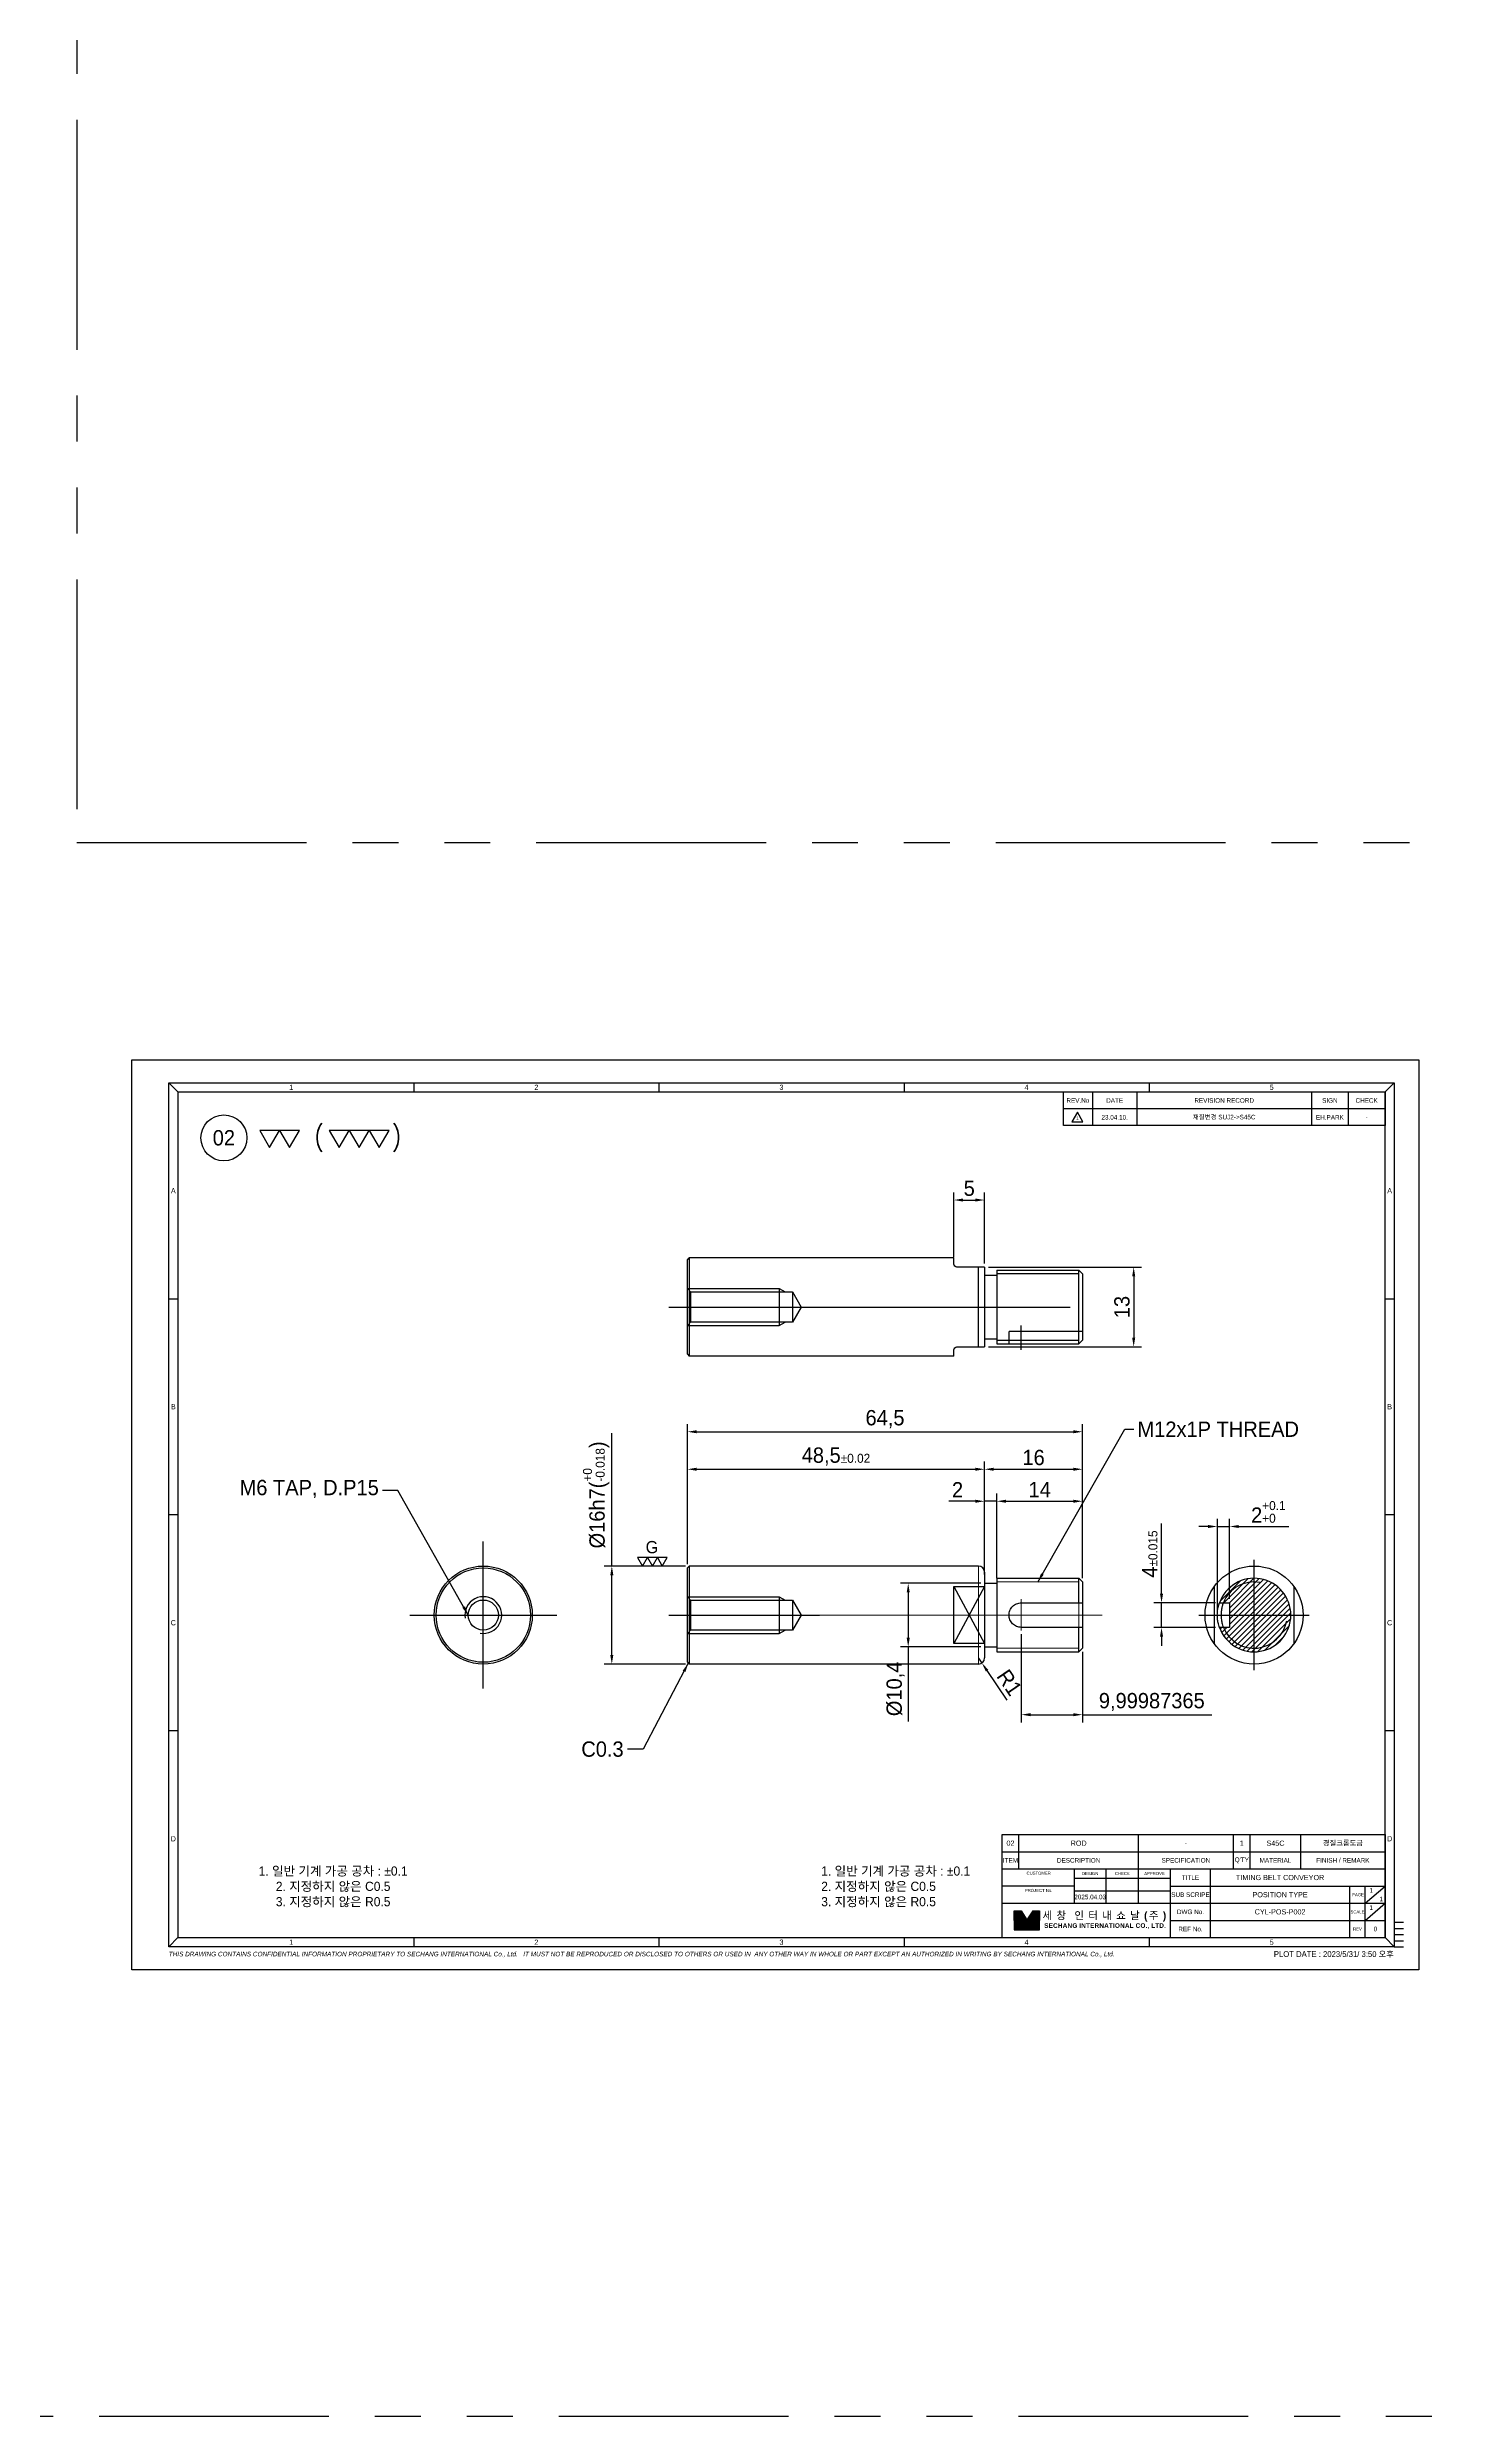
# Model space of a CAD drawing. Header units: inches. Extents: x 0 to 23821, y 0 to 11279.
# Drawn here: x 17613.2 to 17841.1, y 8557.2 to 8943.8 of the extents above; entities that cross this region are included whole.
import ezdxf
from ezdxf.enums import TextEntityAlignment as Align

# ---------------------------------------------------------------- set-up
doc = ezdxf.new("R2010")
doc.units = ezdxf.units.IN
doc.header["$LTSCALE"] = 10
doc.header["$MEASUREMENT"] = 0
for name, pattern in [('CENTER', [2, 1.25, -0.25, 0.25, -0.25]), ('HIDDEN', [0.375, 0.25, -0.125]), ('PHANTOM', [2.5, 1.25, -0.25, 0.25, -0.25, 0.25, -0.25])]:
    doc.linetypes.add(name, pattern=pattern)
doc.layers.get('Defpoints').update_dxf_attribs({"color": 8})
for name, color, linetype in [('11', 1, 'CENTER'), ('22', 2, 'HIDDEN'), ('66', 6, 'PHANTOM'), ('CENTER LINE', 1, 'CENTER'), ('HIDDEN LINE', 4, 'HIDDEN'), ('PHANTOM LINE', 6, 'PHANTOM'), ('T', 3, 'Continuous'), ('THIN LINE', 3, 'Continuous')]:
    doc.layers.add(name, color=color, linetype=linetype)
for name, color, linetype, lineweight, true_color in [('은선 (ISO)', 5, 'Continuous', 15, 0x0000ff), ('좁은 외형선(ISO)', 1, 'Continuous', 15, 0xff0000), ('중심 표식(ISO)', 1, 'Continuous', 9, 0xff0000), ('중심선(ISO)', 1, 'Continuous', 9, 0xff0000)]:
    doc.layers.add(name, color=color, linetype=linetype, lineweight=lineweight, true_color=true_color)
doc.styles.add('ROMANS', font='romans.shx', dxfattribs={"width": 0.9, "bigfont": 'whgtxt.shx'})
doc.styles.add('SCI', font='')
doc.styles.get('SCI').set_extended_font_data('Gulim')
doc.dimstyles.new('SCH', dxfattribs={"dimtxt": 2.5, "dimasz": 2, "dimexe": 1.25, "dimexo": 0.625, "dimtad": 1, "dimdec": 8, "dimtxsty": 'SCI', "dimcen": 2.5, "dimclrd": 4, "dimclre": 4, "dimclrt": 7, "dimadec": 8, "dimazin": 2, "dimtfac": 1, "dimtdec": 8, "dimtmove": 0, "dimatfit": 3, "dimfxl": 1, "dimarcsym": 0})

# ---------------------------------------------------------------- blocks, each defined once
blk = doc.blocks.new('A$C5b8731fd')
for p, q in [((0, 0), (-2.25, -3.9)), ((2.25, -3.9), (0, 0)), ((-2.25, -3.9), (2.25, -3.9))]:
    blk.add_line(p, q)
blk = doc.blocks.new('*U638')
at = {"color": 2}
for points in [[(0, 0), (1.5, 2.6), (-1.5, 2.6)], [(3, 0), (4.5, 2.6), (1.5, 2.6)], [(10.49, 0), (11.99, 2.6), (8.99, 2.6)], [(13.49, 0), (14.99, 2.6), (11.99, 2.6)], [(16.49, 0), (17.99, 2.6), (14.99, 2.6)]]:
    blk.add_lwpolyline(points, close=True, dxfattribs=at)
at = {"color": 2, "style": 'ROMANS', "width": 0.8}
for s, p in [('(', (7.45, 1.73)), (')', (19.11, 1.73))]:
    blk.add_text(s, height=2.84, dxfattribs=at).set_placement(p, align=Align.MIDDLE_CENTER)
blk = doc.blocks.new('SECHANG TITLE')
h = blk.add_hatch(color=162)
h.dxf.hatch_style = 1
h.paths.add_polyline_path([(6.08, -25.11), (4.21, -25.11), (4.21, -27.9), (7.94, -27.9)])
h.paths.add_polyline_path([(12.06, -25.11), (10.19, -25.11), (8.33, -27.9), (12.06, -27.9)])
h.paths.add_polyline_path([(12.06, -28.1), (4.21, -28.1), (4.21, -30.89), (12.06, -30.89)])
at = {"color": 3}
for p, q in [((125, 0), (125, -33.6)), ((0, -5.6), (125, -5.6)), ((0, -33.6), (0, -5.6)), ((5.5, -11.2), (5.5, -5.6)), ((44.5, -22.4), (44.5, -5.6)), ((75.5, -11.2), (75.5, -5.6)), ((81, -11.2), (81, -5.6)), ((97.5, -11.2), (97.5, -5.6)), ((0, -11.2), (125, -11.2)), ((23.5, -11.2), (23.5, -22.4)), ((23.5, -14.2), (55, -14.2)), ((34, -22.4), (34, -11.2)), ((55, -33.6), (55, -11.2)), ((68, -33.6), (68, -11.2)), ((23.5, -16.8), (0, -16.8)), ((0, -22.4), (125, -22.4)), ((23.5, -18.3), (55, -18.3)), ((55, -16.8), (125, -16.8)), ((113.5, -33.6), (113.5, -16.8)), ((118.5, -22.4), (125, -16.8)), ((118.5, -33.6), (118.5, -16.8)), ((118.5, -28), (125, -22.4)), ((55, -28), (125, -28)), ((0, -33.6), (125, -33.6))]:
    blk.add_line(p, q, dxfattribs=at)
for p, q in [((4, -28), (4, -24.9)), ((4, -24.9), (6.19, -24.9)), ((4, -28), (4, -31.1)), ((4.21, -27.9), (4.21, -25.11)), ((4.21, -25.11), (6.08, -25.11)), ((7.94, -27.9), (4.21, -27.9)), ((12.06, -28.1), (4.21, -28.1)), ((4.21, -28.1), (4.21, -30.89)), ((4.21, -30.89), (12.06, -30.89)), ((6.08, -25.11), (7.94, -27.9)), ((6.19, -24.9), (8.13, -27.81)), ((10.08, -24.9), (8.13, -27.81)), ((10.19, -25.11), (8.33, -27.9)), ((12.06, -27.9), (8.33, -27.9)), ((10.08, -24.9), (12.27, -24.9)), ((10.19, -25.11), (12.06, -25.11)), ((12.06, -25.11), (12.06, -27.9)), ((12.06, -30.89), (12.06, -28.1)), ((12.27, -24.9), (12.27, -28)), ((12.27, -31.1), (12.27, -28)), ((4, -31.1), (12.27, -31.1))]:
    blk.add_line(p, q)
at = {"attachment_point": 5, "style": 'SCI'}
for s, insert, char_height, width in [('ITEM', (2.75, -8.4), 1.5, 5.5), ('DESCRIPTION', (25, -8.4), 1.5, 39), ('SPECIFICATION', (60, -8.4), 1.5, 31), ("Q'TY", (78.25, -8.4), 1.5, 5.5), ('MATERIAL', (89.25, -8.4), 1.5, 16.5), ('FINISH / REMARK', (111.25, -8.4), 1.5, 27.5), (' CUSTOMER', (11.75, -12.6), 1, 23.5), ('DESIGN', (28.75, -12.7), 1, 10.5), ('CHECK', (39.25, -12.7), 1, 10.5), ('APPROVE', (49.75, -12.7), 1, 10.5), ('TITLE', (61.5, -14), 1.5, 13), (' PROJECT No.', (11.75, -18.2), 1, 23.5), ('SUB SCRIPE', (61.5, -19.6), 1.5, 13), (' PAGE', (116, -19.6), 1, 5), ('{\\fGulim|b1|i0|c129|p50;\\T1.45;세창 인터내쇼날(주)}', (33.63, -26.75), 2.5, 38.7333), ('{\\fGulim|b1|i0|c129|p50;\\T1.05;SECHANG INTERNATIONAL CO., LTD.}', (33.63, -29.85), 1.5, 38.7333), ('DWG No.', (61.5, -25.2), 1.5, 13), ('REF No.', (61.5, -30.8), 1.5, 13), ('SCALE', (116, -25.2), 1, 5), ('REV', (116, -30.8), 1, 5)]:
    blk.add_mtext(s, dxfattribs=dict(at, insert=insert, char_height=char_height, width=width))
blk = doc.blocks.new('SECHANG REV')
at = {"color": 7}
blk.add_line((-52.5, 0), (-52.5, 5.5), dxfattribs=at)
blk.add_line((52.5, 0), (-52.5, 0))
at = {"color": 3}
for p, q in [((-43, 5.5), (-43, 0)), ((-28.5, 5.5), (-28.5, 0)), ((28.5, 5.5), (28.5, 0)), ((40.5, 5.5), (40.5, 0)), ((52.5, 5.5), (52.5, 0))]:
    blk.add_line(p, q, dxfattribs=at)
blk = doc.blocks.new('SECHANG A3')
at = {"color": 2}
for p, q in [((-198, 289.5), (-195, 286.5)), ((-118, 289.5), (-118, 286.5)), ((-38, 289.5), (-38, 286.5)), ((42, 289.5), (42, 286.5)), ((122, 289.5), (122, 286.5)), ((202, 289.5), (199, 286.5)), ((-195, 10.5), (-198, 7.5)), ((-118, 10.5), (-118, 7.5)), ((-38, 10.5), (-38, 7.5)), ((42, 10.5), (42, 7.5)), ((122, 10.5), (122, 7.5)), ((199, 10.5), (202, 7.5))]:
    blk.add_line(p, q, dxfattribs=at)
at = {"color": 3}
blk.add_line((94, 286.5), (199, 286.5), dxfattribs=at)
for p, q in [((-198, 219), (-195, 219)), ((199, 219), (202, 219)), ((-195, 148.5), (-198, 148.5)), ((202, 148.5), (199, 148.5)), ((-195, 78), (-198, 78)), ((202, 78), (199, 78)), ((202, 15.5), (205, 15.5))]:
    blk.add_line(p, q)
at = {"color": 1}
blk.add_lwpolyline([(-210, 297), (210, 297), (210, 0), (-210, 0)], close=True, dxfattribs=at)
at = {"color": 2}
blk.add_lwpolyline([(-198, 289.5), (202, 289.5), (202, 7.5), (-198, 7.5)], close=True, dxfattribs=at)
at = {"const_width": 0.4}
blk.add_lwpolyline([(-195, 286.5), (199, 286.5), (199, 10.5), (-195, 10.5)], close=True, dxfattribs=at)
at = {"layer": '11', "ltscale": 5}
blk.add_line((202, 11.5), (205, 11.5), dxfattribs=at)
at = {"layer": '22', "ltscale": 5}
blk.add_line((202, 13.5), (205, 13.5), dxfattribs=at)
at = {"layer": '66', "ltscale": 3}
blk.add_line((202, 9.5), (205, 9.5), dxfattribs=at)
at = {"layer": 'T'}
blk.add_line((202, 7.5), (205, 7.5), dxfattribs=at)
for name, p in [('SECHANG REV', (146.5, 281)), ('SECHANG TITLE', (74, 44.1))]:
    blk.add_blockref(name, p)
at = {"linetype": 'Continuous', "style": 'SCI'}
blk.add_text('PLOT DATE : 2023/5/31/ 3:50 오후', height=1.92, dxfattribs=at).set_placement((201.86, 4.16), align=Align.RIGHT)
at = {"color": 2, "style": 'SCI'}
for s, insert, char_height, width, attachment_point in [('1', (-158, 288), 1.7, 80, 5), ('2', (-78, 288), 1.7, 80, 5), ('3', (2, 288), 1.7, 80, 5), ('4', (82, 288), 1.7, 80, 5), ('5', (162, 288), 1.7, 80, 5), ('A', (-196.5, 254.25), 1.7, 3, 5), ('A', (200.5, 254.25), 1.7, 3, 5), ('B', (-196.5, 183.75), 1.7, 3, 5), ('B', (200.5, 183.75), 1.7, 3, 5), ('C', (-196.5, 113.25), 1.7, 3, 5), ('C', (200.5, 113.25), 1.7, 3, 5), ('D', (-196.5, 42.75), 1.7, 3, 5), ('D', (200.5, 42.75), 1.7, 3, 5), ('1. 일반 기계 가공 공차 : ±0.1\\P2. 지정하지 않은 C0.5\\P3. 지정하지 않은 R0.5', (14.98, 27.07), 3, 83.5818, 4), ('TIMING BELT CONVEYOR', (164.75, 30.1), 1.7, 45.5, 5), ('2025.04.03', (102.75, 23.75), 1.5, 10.5, 5), ('\\pi1.42726;1', (195.75, 23.1), 1.5, 3.25, 4), ('1', (-158, 9), 1.7, 80, 5), ('2', (-78, 9), 1.7, 80, 5), ('3', (2, 9), 1.7, 80, 5), ('4', (82, 9), 1.7, 80, 5), ('5', (162, 9), 1.7, 80, 5)]:
    blk.add_mtext(s, dxfattribs=dict(at, insert=insert, char_height=char_height, width=width, attachment_point=attachment_point))
at = {"char_height": 1.5, "attachment_point": 5, "style": 'SCI'}
for s, insert, width in [('REV.No', (98.75, 283.7), 9.5), ('DATE', (110.75, 283.7), 14.5), ('REVISION RECORD', (146.5, 283.7), 57), ('SIGN', (181, 283.7), 12), ('CHECK', (193, 283.7), 12)]:
    blk.add_mtext(s, dxfattribs=dict(at, insert=insert, width=width))
at = {"color": 3, "insert": (-198, 5), "char_height": 1.5, "width": 400.0238, "attachment_point": 4, "style": 'SCI'}
blk.add_mtext('{\\fArial|b0|i1|c0|p34;THIS DRAWING CONTAINS CONFIDENTIAL INFORMATION PROPRIETARY TO SECHANG INTERNATIONAL Co., Ltd.   IT MUST NOT BE REPRODUCED OR DISCLOSED TO OTHERS OR USED IN  ANY OTHER WAY IN WHOLE OR PART EXCEPT AN AUTHORIZED IN WRITING BY SECHANG INTERNATIONAL Co., Ltd.  }', dxfattribs=at)
blk = doc.blocks.new('A$C22515e4a')
at = {"color": 3}
for p, q in [((0, 0), (125, 0)), ((0, -5.6), (0, 0)), ((5.5, -5.6), (5.5, 0)), ((44.5, -5.6), (44.5, 0)), ((75.5, -5.6), (75.5, 0)), ((81, -5.6), (81, 0)), ((97.5, -5.6), (97.5, 0)), ((125, 0), (125, -5.6))]:
    blk.add_line(p, q, dxfattribs=at)
blk = doc.blocks.new('SMTAPM6', base_point=(1696.01, 1983.9))
at = {"color": 7, "linetype": 'Continuous'}
blk.add_circle((1696.01, 1983.9), 2.46, dxfattribs=at)
at = {"layer": '11'}
for p, q in [((1696.01, 1979.4), (1696.01, 1988.4)), ((1691.51, 1983.9), (1700.51, 1983.9))]:
    blk.add_line(p, q, dxfattribs=at)
at = {"layer": 'T', "linetype": 'Continuous'}
blk.add_arc((1696.01, 1983.9), 3, 260.0082, 189.9928, dxfattribs=at)
blk = doc.blocks.new('A$Ca9ea7f5d')
for radius in [8, 7.7]:
    blk.add_circle((0, 0), radius)
at = {"layer": 'CENTER LINE', "ltscale": 3.6}
for p, q in [((0, -12), (0, 12)), ((-12, 0), (12, 0))]:
    blk.add_line(p, q, dxfattribs=at)
blk.add_blockref('SMTAPM6', (0, 0))
blk = doc.blocks.new('MDTapSHM6 Dp15')
at = {"layer": 'CENTER LINE', "ltscale": 3.6836}
blk.add_line((-3, 0), (21.56, 0), dxfattribs=at)
at = {"layer": 'HIDDEN LINE', "ltscale": 7.367199}
for p, q in [((0, 3), (15, 3)), ((0.54, 2.46), (0, 3)), ((0.54, 2.46), (17.14, 2.46)), ((0.54, 2.46), (0.54, -2.46)), ((15, 3), (15.94, 2.46)), ((15, 3), (15, -3)), ((17.14, 2.46), (17.14, -2.46)), ((17.14, 2.46), (18.56, 0)), ((18.56, 0), (17.14, -2.46)), ((0, -3), (0.54, -2.46)), ((0, -3), (15, -3)), ((17.14, -2.46), (0.54, -2.46)), ((15, -3), (15.94, -2.46))]:
    blk.add_line(p, q, dxfattribs=at)
blk = doc.blocks.new('A$Cb7060004')
h = blk.add_hatch()
h.set_pattern_fill('ANSI31', color=3, scale=0.2)
h.set_pattern_definition([(45, (-3612.6994, -2437.5137), (-0.44901281, 0.44901281), [])])
h.paths.add_polyline_path([(0, 5.4, 0.306939), (-5.01, 2), (-4, 2), (-4, 0), (0, 0)])
h.paths.add_polyline_path([(0, 6), (0, 0), (6, 0, 0.414214)])
h.paths.add_polyline_path([(6, 0), (0, 0), (0, -6, 0.414214)])
h.paths.add_polyline_path([(0, 0), (-4, 0), (-4, -2), (-5.01, -2, 0.306939), (0, -5.4)])
h.paths.add_polyline_path([(-5.01, -2), (-5.66, -2, 0.317837), (0, -6), (0, -5.4, -0.306939)])
h.paths.add_polyline_path([(0, 5.4), (0, 6, 0.317837), (-5.66, 2), (-5.01, 2, -0.306939)])
for p, q in [((-6.5, 4.66), (-6.5, -4.66)), ((6.5, 4.66), (6.5, -4.66)), ((-5.66, 2), (-4, 2)), ((-4, 2), (-4, -2)), ((-4, -2), (-5.66, -2))]:
    blk.add_line(p, q)
blk.add_circle((0, 0), 8)
blk.add_arc((0, 0), 6, 199.4712, 160.5288)
for points, knots in [([(-6, 0), (-6, 0.25), (-5.98, 0.52), (-5.92, 1.01), (-5.87, 1.24), (-5.79, 1.59), (-5.74, 1.74), (-5.68, 1.95), (-5.66, 2), (-5.66, 2)], [-0.3038801, -0.3038801, -0.3038801, -0.3038801, -0.2279277, -0.2279277, -0.1519753, -0.1519753, -0.0759876, -0.0759876, 0, 0, 0, 0]), ([(-5.66, -2), (-5.66, -2), (-5.68, -1.95), (-5.74, -1.74), (-5.79, -1.59), (-5.87, -1.24), (-5.92, -1.01), (-5.98, -0.52), (-6, -0.25), (-6, 0)], [-0.6077601, -0.6077601, -0.6077601, -0.6077601, -0.5317725, -0.5317725, -0.4557848, -0.4557848, -0.3798325, -0.3798325, -0.3038801, -0.3038801, -0.3038801, -0.3038801])]:
    blk.add_open_spline(points, degree=3, knots=knots)
at = {"layer": 'CENTER LINE', "ltscale": 2.7}
for p, q in [((0, -9), (0, 9)), ((-9, 0), (9, 0))]:
    blk.add_line(p, q, dxfattribs=at)
at = {"layer": 'THIN LINE'}
for start, end in [(80, 158.2531), (201.7469, 350)]:
    blk.add_arc((0, 0), 5.4, start, end, dxfattribs=at)
blk.add_open_spline([(-5.01, 2), (-5.01, 2), (-5.04, 1.95), (-5.11, 1.74), (-5.16, 1.59), (-5.26, 1.24), (-5.31, 1.01), (-5.38, 0.52), (-5.4, 0.25), (-5.4, -0.25), (-5.38, -0.52), (-5.31, -1.01), (-5.26, -1.24), (-5.16, -1.59), (-5.11, -1.74), (-5.04, -1.95), (-5.01, -2), (-5.01, -2)], degree=3, knots=[0, 0, 0, 0, 0.0761578, 0.0761578, 0.1523155, 0.1523155, 0.2284179, 0.2284179, 0.3045203, 0.3045203, 0.3806227, 0.3806227, 0.4567251, 0.4567251, 0.5328828, 0.5328828, 0.6090406, 0.6090406, 0.6090406, 0.6090406], dxfattribs=at)
blk = doc.blocks.new('*D1857')
at = {"color": 4, "lineweight": -2, "transparency": 16777216}
for p, q in [((17717.69, 8696.28), (17717.69, 8713)), ((17719.19, 8711.75), (17764.69, 8711.75)), ((17766.19, 8695.58), (17766.19, 8713))]:
    blk.add_line(p, q, dxfattribs=at)
at = {"color": 4, "transparency": 16777216}
for points in [[(17719.19, 8712), (17719.19, 8711.5), (17717.69, 8711.75)], [(17764.69, 8712), (17764.69, 8711.5), (17766.19, 8711.75)]]:
    blk.add_solid(points, dxfattribs=at)
at = {"layer": 'Defpoints', "color": 0, "transparency": 16777216}
for p in [(17766.19, 8711.75), (17717.69, 8695.65), (17766.19, 8694.95)]:
    blk.add_point(p, dxfattribs=at)
at = {"color": 7, "transparency": 16777216, "insert": (17741.94, 8713.82), "char_height": 2.5, "attachment_point": 5, "style": 'SCI'}
blk.add_mtext('48,5{\\H0.59x;%%p0.02}', dxfattribs=at)
blk = doc.blocks.new('*D1858')
at = {"color": 4, "lineweight": -2, "transparency": 16777216}
for p, q in [((17766.19, 8695.58), (17766.19, 8713)), ((17767.69, 8711.75), (17780.69, 8711.75)), ((17782.19, 8693.98), (17782.19, 8713))]:
    blk.add_line(p, q, dxfattribs=at)
at = {"color": 4, "transparency": 16777216}
for points in [[(17767.69, 8712), (17767.69, 8711.5), (17766.19, 8711.75)], [(17780.69, 8712), (17780.69, 8711.5), (17782.19, 8711.75)]]:
    blk.add_solid(points, dxfattribs=at)
at = {"layer": 'Defpoints', "color": 0, "transparency": 16777216}
for p in [(17782.19, 8711.75), (17766.19, 8694.95), (17782.19, 8693.35)]:
    blk.add_point(p, dxfattribs=at)
at = {"color": 7, "transparency": 16777216, "insert": (17774.19, 8713.66), "char_height": 2.5, "attachment_point": 5, "style": 'SCI'}
blk.add_mtext('16', dxfattribs=at)
blk = doc.blocks.new('*D1859')
at = {"color": 4, "lineweight": -2, "transparency": 16777216}
for p, q in [((17717.69, 8696.28), (17717.69, 8719.12)), ((17782.19, 8693.98), (17782.19, 8719.12)), ((17719.19, 8717.87), (17780.69, 8717.87))]:
    blk.add_line(p, q, dxfattribs=at)
at = {"color": 4, "transparency": 16777216}
for points in [[(17719.19, 8718.12), (17719.19, 8717.62), (17717.69, 8717.87)], [(17780.69, 8718.12), (17780.69, 8717.62), (17782.19, 8717.87)]]:
    blk.add_solid(points, dxfattribs=at)
at = {"layer": 'Defpoints', "color": 0, "transparency": 16777216}
for p in [(17782.19, 8717.87), (17717.69, 8695.65), (17782.19, 8693.35)]:
    blk.add_point(p, dxfattribs=at)
at = {"color": 7, "transparency": 16777216, "insert": (17749.94, 8719.93), "char_height": 2.5, "attachment_point": 5, "style": 'SCI'}
blk.add_mtext('64,5', dxfattribs=at)
blk = doc.blocks.new('*D1860')
at = {"color": 4, "lineweight": -2, "transparency": 16777216}
for p, q in [((17765.56, 8693.15), (17752.48, 8693.15)), ((17753.73, 8691.65), (17753.73, 8684.25)), ((17765.56, 8682.75), (17752.48, 8682.75)), ((17753.73, 8682.75), (17753.73, 8670.57))]:
    blk.add_line(p, q, dxfattribs=at)
at = {"color": 4, "transparency": 16777216}
for points in [[(17753.48, 8691.65), (17753.98, 8691.65), (17753.73, 8693.15)], [(17753.48, 8684.25), (17753.98, 8684.25), (17753.73, 8682.75)]]:
    blk.add_solid(points, dxfattribs=at)
at = {"layer": 'Defpoints', "color": 0, "transparency": 16777216}
for p in [(17766.19, 8693.15), (17753.73, 8682.75), (17766.19, 8682.75)]:
    blk.add_point(p, dxfattribs=at)
at = {"color": 7, "transparency": 16777216, "insert": (17751.67, 8675.91), "char_height": 2.5, "attachment_point": 5, "rotation": 90, "style": 'SCI'}
blk.add_mtext('%%c10,4', dxfattribs=at)
blk = doc.blocks.new('*D1861')
at = {"color": 4, "lineweight": -2, "transparency": 16777216}
for p, q in [((17705.36, 8695.95), (17705.36, 8717.66)), ((17717.36, 8695.95), (17704.11, 8695.95)), ((17705.36, 8681.45), (17705.36, 8694.45)), ((17717.36, 8679.95), (17704.11, 8679.95))]:
    blk.add_line(p, q, dxfattribs=at)
at = {"color": 4, "transparency": 16777216}
for points in [[(17705.11, 8694.45), (17705.61, 8694.45), (17705.36, 8695.95)], [(17705.11, 8681.45), (17705.61, 8681.45), (17705.36, 8679.95)]]:
    blk.add_solid(points, dxfattribs=at)
at = {"layer": 'Defpoints', "color": 0, "transparency": 16777216}
for p in [(17705.36, 8695.95), (17717.99, 8695.95), (17717.99, 8679.95)]:
    blk.add_point(p, dxfattribs=at)
at = {"color": 7, "transparency": 16777216, "insert": (17702.8, 8707.56), "char_height": 2.5, "attachment_point": 5, "rotation": 90, "style": 'SCI'}
blk.add_mtext('%%C16h7({\\H0.59x;\\S+0^ -0.018;})', dxfattribs=at)
blk = doc.blocks.new('*D1862')
at = {"color": 4, "lineweight": -2, "transparency": 16777216}
for p, q in [((17765.19, 8680.95), (17765.75, 8680.13)), ((17769.9, 8674.08), (17766.6, 8678.89))]:
    blk.add_line(p, q, dxfattribs=at)
at = {"color": 4, "transparency": 16777216}
blk.add_solid([(17766.8, 8679.03), (17766.39, 8678.75), (17765.75, 8680.13)], dxfattribs=at)
at = {"layer": 'Defpoints', "color": 0, "transparency": 16777216}
for p in [(17765.19, 8680.95), (17765.75, 8680.13)]:
    blk.add_point(p, dxfattribs=at)
at = {"color": 7, "transparency": 16777216, "insert": (17770.25, 8676.95), "char_height": 2.5, "attachment_point": 5, "rotation": 304.4187, "style": 'SCI'}
blk.add_mtext('R1', dxfattribs=at)
blk = doc.blocks.new('*D1863')
at = {"color": 4, "lineweight": -2, "transparency": 16777216}
for p, q in [((17764.69, 8706.53), (17760.38, 8706.53)), ((17766.19, 8694.58), (17766.19, 8707.78)), ((17768.19, 8706.53), (17766.19, 8706.53)), ((17768.19, 8694.58), (17768.19, 8707.78)), ((17769.69, 8706.53), (17771.19, 8706.53))]:
    blk.add_line(p, q, dxfattribs=at)
at = {"color": 4, "transparency": 16777216}
for points in [[(17764.69, 8706.78), (17764.69, 8706.28), (17766.19, 8706.53)], [(17769.69, 8706.78), (17769.69, 8706.28), (17768.19, 8706.53)]]:
    blk.add_solid(points, dxfattribs=at)
at = {"layer": 'Defpoints', "color": 0, "transparency": 16777216}
for p in [(17766.19, 8706.53), (17766.19, 8693.95), (17768.19, 8693.95)]:
    blk.add_point(p, dxfattribs=at)
at = {"color": 7, "transparency": 16777216, "insert": (17761.78, 8708.4), "char_height": 2.5, "attachment_point": 5, "style": 'SCI'}
blk.add_mtext('2', dxfattribs=at)
blk = doc.blocks.new('*D1864')
at = {"color": 4, "lineweight": -2, "transparency": 16777216}
for p, q in [((17768.19, 8693.98), (17768.19, 8707.78)), ((17769.69, 8706.53), (17780.69, 8706.53)), ((17782.19, 8693.98), (17782.19, 8707.78))]:
    blk.add_line(p, q, dxfattribs=at)
at = {"color": 4, "transparency": 16777216}
for points in [[(17769.69, 8706.78), (17769.69, 8706.28), (17768.19, 8706.53)], [(17780.69, 8706.78), (17780.69, 8706.28), (17782.19, 8706.53)]]:
    blk.add_solid(points, dxfattribs=at)
at = {"layer": 'Defpoints', "color": 0, "transparency": 16777216}
for p in [(17782.19, 8706.53), (17768.19, 8693.35), (17782.19, 8693.35)]:
    blk.add_point(p, dxfattribs=at)
at = {"color": 7, "transparency": 16777216, "insert": (17775.19, 8708.44), "char_height": 2.5, "attachment_point": 5, "style": 'SCI'}
blk.add_mtext('14', dxfattribs=at)
blk = doc.blocks.new('*D1865')
at = {"color": 4, "lineweight": -2, "transparency": 16777216}
for p, q in [((17772.19, 8684.84), (17772.19, 8670.45)), ((17782.19, 8681.93), (17782.19, 8670.45)), ((17773.69, 8671.7), (17780.69, 8671.7)), ((17782.19, 8671.7), (17803.28, 8671.7))]:
    blk.add_line(p, q, dxfattribs=at)
at = {"color": 4, "transparency": 16777216}
for points in [[(17773.69, 8671.95), (17773.69, 8671.45), (17772.19, 8671.7)], [(17780.69, 8671.95), (17780.69, 8671.45), (17782.19, 8671.7)]]:
    blk.add_solid(points, dxfattribs=at)
at = {"layer": 'Defpoints', "color": 0, "transparency": 16777216}
for p in [(17772.19, 8685.46), (17782.19, 8682.55), (17782.19, 8671.7)]:
    blk.add_point(p, dxfattribs=at)
at = {"color": 7, "transparency": 16777216, "insert": (17793.48, 8673.76), "char_height": 2.5, "attachment_point": 5, "style": 'SCI'}
blk.add_mtext('9,99987365', dxfattribs=at)
blk = doc.blocks.new('*D1866')
at = {"color": 4, "lineweight": -2, "transparency": 16777216}
for p, q in [((17761.19, 8746.35), (17761.19, 8756.93)), ((17766.19, 8745.35), (17766.19, 8756.93)), ((17762.69, 8755.68), (17764.69, 8755.68))]:
    blk.add_line(p, q, dxfattribs=at)
at = {"color": 4, "transparency": 16777216}
for points in [[(17762.69, 8755.93), (17762.69, 8755.43), (17761.19, 8755.68)], [(17764.69, 8755.93), (17764.69, 8755.43), (17766.19, 8755.68)]]:
    blk.add_solid(points, dxfattribs=at)
at = {"layer": 'Defpoints', "color": 0, "transparency": 16777216}
for p in [(17766.19, 8755.68), (17761.19, 8745.72), (17766.19, 8744.72)]:
    blk.add_point(p, dxfattribs=at)
at = {"color": 7, "transparency": 16777216, "insert": (17763.69, 8757.59), "char_height": 2.5, "attachment_point": 5, "style": 'SCI'}
blk.add_mtext('5', dxfattribs=at)
blk = doc.blocks.new('*D1867')
at = {"color": 4, "lineweight": -2, "transparency": 16777216}
for p, q in [((17766.81, 8744.72), (17791.78, 8744.72)), ((17790.53, 8743.22), (17790.53, 8733.22)), ((17766.81, 8731.72), (17791.78, 8731.72))]:
    blk.add_line(p, q, dxfattribs=at)
at = {"color": 4, "transparency": 16777216}
for points in [[(17790.28, 8743.22), (17790.78, 8743.22), (17790.53, 8744.72)], [(17790.28, 8733.22), (17790.78, 8733.22), (17790.53, 8731.72)]]:
    blk.add_solid(points, dxfattribs=at)
at = {"layer": 'Defpoints', "color": 0, "transparency": 16777216}
for p in [(17766.19, 8744.72), (17766.19, 8731.72), (17790.53, 8731.72)]:
    blk.add_point(p, dxfattribs=at)
at = {"color": 7, "transparency": 16777216, "insert": (17788.62, 8738.22), "char_height": 2.5, "attachment_point": 5, "rotation": 90, "style": 'SCI'}
blk.add_mtext('13', dxfattribs=at)
blk = doc.blocks.new('*D1937')
at = {"color": 4, "lineweight": -2, "transparency": 16777216}
for p, q in [((17795.07, 8691.45), (17795.07, 8702.88)), ((17803.89, 8689.95), (17793.82, 8689.95)), ((17795.07, 8685.95), (17795.07, 8689.95)), ((17803.89, 8685.95), (17793.82, 8685.95)), ((17795.07, 8684.45), (17795.07, 8682.95))]:
    blk.add_line(p, q, dxfattribs=at)
at = {"color": 4, "transparency": 16777216}
for points in [[(17794.82, 8691.45), (17795.32, 8691.45), (17795.07, 8689.95)], [(17794.82, 8684.45), (17795.32, 8684.45), (17795.07, 8685.95)]]:
    blk.add_solid(points, dxfattribs=at)
at = {"layer": 'Defpoints', "color": 0, "transparency": 16777216}
for p in [(17795.07, 8689.95), (17804.52, 8689.95), (17804.52, 8685.95)]:
    blk.add_point(p, dxfattribs=at)
at = {"color": 7, "transparency": 16777216, "insert": (17793.16, 8697.91), "char_height": 2.5, "attachment_point": 5, "rotation": 90, "style": 'SCI'}
blk.add_mtext('4{\\H0.59x;%%p0.015}', dxfattribs=at)
blk = doc.blocks.new('*D1938')
at = {"color": 4, "lineweight": -2, "transparency": 16777216}
for p, q in [((17804.18, 8688.58), (17804.18, 8703.66)), ((17806.18, 8690.58), (17806.18, 8703.66)), ((17802.68, 8702.41), (17801.18, 8702.41)), ((17804.18, 8702.41), (17806.18, 8702.41)), ((17807.68, 8702.41), (17815.82, 8702.41))]:
    blk.add_line(p, q, dxfattribs=at)
at = {"color": 4, "transparency": 16777216}
for points in [[(17802.68, 8702.66), (17802.68, 8702.16), (17804.18, 8702.41)], [(17807.68, 8702.66), (17807.68, 8702.16), (17806.18, 8702.41)]]:
    blk.add_solid(points, dxfattribs=at)
at = {"layer": 'Defpoints', "color": 0, "transparency": 16777216}
for p in [(17806.18, 8702.41), (17804.18, 8687.95), (17806.18, 8689.95)]:
    blk.add_point(p, dxfattribs=at)
at = {"color": 7, "transparency": 16777216, "insert": (17812.5, 8704.79), "char_height": 2.5, "attachment_point": 5, "style": 'SCI'}
blk.add_mtext('2{\\H0.59x;\\S+0.1^ +0;}', dxfattribs=at)
blk = doc.blocks.new('*U637')
at = {"color": 2}
for points in [[(0, 0), (1.5, 2.6), (-1.5, 2.6)], [(3, 0), (4.5, 2.6), (1.5, 2.6)], [(6, 0), (7.5, 2.6), (4.5, 2.6)]]:
    blk.add_lwpolyline(points, close=True, dxfattribs=at)
blk = doc.blocks.new('A$Cf483bbac')
for p, q in [((-43.5, 7.7), (-43.2, 8)), ((-43.2, 8), (-43.2, -8)), ((4, 8), (-43.2, 8)), ((-43.5, -7.7), (-43.5, 7.7)), ((5, 7), (5, -7)), ((5, 5.2), (7, 5.2)), ((7, 6), (7, -6)), ((7, 6), (20.4, 6)), ((20.4, 2), (20.4, 6)), ((21, 5.4), (20.4, 6)), ((20.4, 2), (20.4, 6)), ((21, 5.4), (21, 2)), ((11, 2), (20.4, 2)), ((21, 2), (21, -2)), ((20.4, -2), (11, -2)), ((20.4, -6), (20.4, -2)), ((20.4, -6), (20.4, -2)), ((21, -2), (21, -5.4)), ((-43.5, -7.7), (-43.2, -8)), ((5, -5.2), (7, -5.2)), ((7, -6), (20.4, -6)), ((21, -5.4), (20.4, -6)), ((4, -8), (-43.2, -8))]:
    blk.add_line(p, q)
at = {"color": 4}
for p, q in [((0, 4.66), (5, -4.66)), ((5, 4.66), (0, -4.66))]:
    blk.add_line(p, q, dxfattribs=at)
blk.add_lwpolyline([(0, 4.66), (5, 4.66), (5, -4.66), (0, -4.66)], close=True, dxfattribs=at)
for centre, start, end in [((4, 7), 0, 90), ((4, -7), 270, 0)]:
    blk.add_arc(centre, 1, start, end)
for points, knots in [([(9, 0), (9, 0.25), (9.05, 0.52), (9.26, 1.01), (9.41, 1.24), (9.76, 1.59), (9.99, 1.74), (10.48, 1.95), (10.75, 2), (11, 2)], [-0.3038801, -0.3038801, -0.3038801, -0.3038801, -0.2279277, -0.2279277, -0.1519753, -0.1519753, -0.0759876, -0.0759876, 0, 0, 0, 0]), ([(11, -2), (10.75, -2), (10.48, -1.95), (9.99, -1.74), (9.76, -1.59), (9.41, -1.24), (9.26, -1.01), (9.05, -0.52), (9, -0.25), (9, 0)], [-0.6077601, -0.6077601, -0.6077601, -0.6077601, -0.5317725, -0.5317725, -0.4557848, -0.4557848, -0.3798325, -0.3798325, -0.3038801, -0.3038801, -0.3038801, -0.3038801])]:
    blk.add_open_spline(points, degree=3, knots=knots)
for points in [[(20.4, 2), (20.72, 2), (21, 2)], [(21, -2), (20.72, -2), (20.4, -2)]]:
    blk.add_rational_spline(points, [1, 1.00158396044, 1], degree=2)
at = {"layer": '은선 (ISO)'}
blk.add_line((20.4, -2), (20.4, 2), dxfattribs=at)
at = {"layer": '좁은 외형선(ISO)'}
for p, q in [((4, -7.9), (4, 7.9)), ((20.4, 5.4), (7, 5.4)), ((7, -5.4), (20.4, -5.4))]:
    blk.add_line(p, q, dxfattribs=at)
at = {"layer": '중심 표식(ISO)', "linetype": 'Continuous'}
for p, q in [((11, 2.6), (11, -2.49)), ((11.5, 0), (10.5, 0))]:
    blk.add_line(p, q, dxfattribs=at)
at = {"layer": '중심선(ISO)', "linetype": 'Continuous'}
blk.add_line((24.18, 0), (-45.48, 0), dxfattribs=at)
blk.add_blockref('MDTapSHM6 Dp15', (-43.5, 0))

msp = doc.modelspace()

# ---------------------------------------------------------------- linework, layer by layer
for p, q in [((17717.68563597, 8745.92235341), (17717.98563597, 8746.22235341)), ((17717.68563597, 8730.52235341), (17717.68563597, 8745.92235341)), ((17761.18563597, 8746.22235341), (17717.98563597, 8746.22235341)), ((17766.18563597, 8744.72235341), (17766.18563597, 8731.72235341)), ((17766.18563597, 8743.42235341), (17768.18563597, 8743.42235341)), ((17768.18563597, 8744.22235341), (17768.18563597, 8732.22235341)), ((17768.18563597, 8744.22235341), (17781.58563597, 8744.22235341)), ((17782.18563597, 8743.62235341), (17781.58563597, 8744.22235341)), ((17782.18563597, 8743.62235341), (17782.18563597, 8738.22235341)), ((17782.18563597, 8738.22235341), (17782.18563597, 8732.82235341)), ((17717.68563597, 8730.52235341), (17717.98563597, 8730.22235341)), ((17761.18563597, 8730.22235341), (17717.98563597, 8730.22235341)), ((17766.18563597, 8733.02235341), (17768.18563597, 8733.02235341)), ((17768.18563597, 8732.22235341), (17781.58563597, 8732.22235341)), ((17782.18563597, 8732.82235341), (17781.58563597, 8732.22235341))]:
    msp.add_line(p, q)
for points in [[(17766.18563597, 8744.72235341), (17761.68563597, 8744.72235341, -0.4142135624), (17761.18563597, 8745.22235341), (17761.18563597, 8746.22235341)], [(17761.18563597, 8730.22235341), (17761.18563597, 8731.22235341, -0.4142135624), (17761.68563597, 8731.72235341), (17766.18563597, 8731.72235341)]]:
    msp.add_lwpolyline(points, format="xyb")
msp.add_lwpolyline([(17766.18563597, 8744.72235341), (17766.18563597, 8731.72235341)])
msp.add_circle((17642.04594508, 8765.82531183), 3.75)
at = {"layer": 'CENTER LINE', "ltscale": 5}
for p, q in [((17717.68563597, 8738.22235341), (17782.18563597, 8738.22235341)), ((17772.18563597, 8731.22235341), (17772.18563597, 8735.22235341))]:
    msp.add_line(p, q, dxfattribs=at)
at = {"layer": 'HIDDEN LINE', "ltscale": 5}
for p in [(17782.18563597, 8734.22235341), (17770.18563597, 8732.22235341)]:
    msp.add_line(p, (17770.18563597, 8734.22235341), dxfattribs=at)
at = {"layer": 'PHANTOM LINE', "ltscale": 3}
for p, q in [((17618.03078607, 9231.93953276), (17618.03078607, 8814.00204813)), ((17618.03078607, 8814.00204813), (18934.20270614, 8814.00204813))]:
    msp.add_line(p, q, dxfattribs=at)
msp.add_lwpolyline([(16750, 9231.93953276), (18934.20270614, 9231.93953276), (18934.20270614, 8557.16150801), (16750, 8557.16150801)], close=True, dxfattribs=at)
at = {"layer": 'THIN LINE'}
for p, q in [((17717.98563597, 8746.22235341), (17717.98563597, 8730.22235341)), ((17765.18563597, 8731.72235341), (17765.18563597, 8744.72235341)), ((17781.58563597, 8743.62035341), (17768.18563597, 8743.62035341)), ((17781.58563597, 8738.22235341), (17781.58563597, 8744.22235341)), ((17781.58563597, 8732.22235341), (17781.58563597, 8738.22235341)), ((17768.18563597, 8732.82435341), (17781.58563597, 8732.82435341))]:
    msp.add_line(p, q, dxfattribs=at)

# ---------------------------------------------------------------- block references
for name, p, xscale, yscale, zscale in [('SECHANG A3', (17732.04594508, 8630.07531183), 0.5, 0.5, 0.5), ('*U638', (17649.51704382, 8764.23634082), 1.083333333333445, 1.083333333333445, 1.083333333333445), ('SECHANG REV', (17805.29594508, 8767.82531183), 0.5, 0.5, 0.5), ('A$C5b8731fd', (17781.35046423, 8769.99171189), 0.3999999999999999, 0.3999999999999999, 0.3999999999999999), ('*U637', (17710.35092086, 8695.95307939), 0.5416666666667225, 0.5416666666667225, 0.5416666666667225), ('A$C22515e4a', (17769.04594508, 8652.12531183), 0.5, 0.5, 0.5)]:
    msp.add_blockref(name, p, dxfattribs=dict(xscale=xscale, yscale=yscale, zscale=zscale))
for name, p in [('MDTapSHM6 Dp15', (17717.68563597, 8738.22235341)), ('A$Ca9ea7f5d', (17684.38318091, 8687.95307939)), ('A$Cf483bbac', (17761.18563597, 8687.95307939)), ('A$Cb7060004', (17810.17642069, 8687.95307939))]:
    msp.add_blockref(name, p)

# ---------------------------------------------------------------- texts
at = {"attachment_point": 5, "style": 'SCI'}
for s, insert, char_height, width in [('{\\fGulim|b0|i0|c129|p50;1}', (17781.35046423, 8769.01659719), 0.6, 1.8015447416), ('23.04.10.', (17787.42094508, 8769.17531183), 0.75, 7.25), ('재질변경 SUJ2->S45C', (17805.29594508, 8769.17531183), 0.75, 28.5), ('EH.PARK', (17822.54594508, 8769.17531183), 0.75, 6), ('-', (17828.54594508, 8769.17531183), 0.75, 6)]:
    msp.add_mtext(s, dxfattribs=dict(at, insert=insert, char_height=char_height, width=width))
at = {"color": 2, "style": 'SCI'}
for s, insert, char_height, width, attachment_point in [('02', (17642.04594508, 8765.82531183), 2.5, 7.5, 5), ('02', (17770.42094508, 8650.72531183), 0.85, 2.75, 5), ('ROD', (17781.54594508, 8650.72531183), 0.85, 19.5, 5), ('-', (17799.04594508, 8650.72531183), 0.85, 15.5, 5), ('1', (17808.17094508, 8650.72531183), 0.85, 2.75, 5), ('S45C', (17813.67094508, 8650.72531183), 0.85, 8.25, 5), ('경질크롬도금', (17824.67094508, 8650.72531183), 0.85, 13.75, 5), ('1. 일반 기계 가공 공차 : ±0.1\\P2. 지정하지 않은 C0.5\\P3. 지정하지 않은 R0.5', (17659.87897867, 8643.61091339), 1.5, 41.7909183144, 5), ('POSITION TYPE', (17814.42094508, 8642.32531183), 0.85, 22.75, 5), ('\\pi0.71363;1', (17828.29594508, 8643.02531183), 0.75, 1.625, 4), ('CYL-POS-P002', (17814.42094508, 8639.52531183), 0.85, 22.75, 5), ('\\pi0.71363;1', (17828.29594508, 8640.22531183), 0.75, 1.625, 4), ('\\pi1.39431;0', (17828.29594508, 8636.72531183), 0.75, 3.25, 4)]:
    msp.add_mtext(s, dxfattribs=dict(at, insert=insert, char_height=char_height, width=width, attachment_point=attachment_point))
at = {"color": 7, "style": 'SCI'}
for s, insert, char_height, attachment_point in [('M12x1P THREAD', (17791.149454, 8719.53432094), 2.5, 1), ('M6 TAP, D.P15', (17667.33185189, 8707.0495977), 2.5, 9), ('{\\C2;G}', (17712.9198443, 8698.01440985), 2, 9), ('C0.3', (17707.28835061, 8664.80152771), 2.5, 9)]:
    msp.add_mtext(s, dxfattribs=dict(at, insert=insert, char_height=char_height, attachment_point=attachment_point))

# ---------------------------------------------------------------- dimensions: what is measured, and where the dimension line sits
for base, p1, p2, override, picture, middle in [((17766.1856359681, 8755.6813725099), (17761.1856359681, 8745.7223534114), (17766.1856359681, 8744.7223534114), {"dimasz": 1.5}, '*D1866', (17763.6856359681, 8757.5863325631)), ((17782.1856359681, 8717.8671480265), (17717.6856359681, 8695.6530793856), (17782.1856359681, 8693.3530793856), {"dimasz": 1.5}, '*D1859', (17749.9356359681, 8719.9302305831)), ((17782.1856359681, 8711.7519245396), (17766.1856359681, 8694.9530793856), (17782.1856359681, 8693.3530793856), {"dimasz": 1.5, "dimtmove": 1}, '*D1858', (17774.1856359681, 8713.661877935)), ((17766.18563597, 8706.52604503), (17768.18563597, 8693.95307939), (17766.18563597, 8693.95307939), {"dimasz": 1.5}, '*D1863', (17761.78333903, 8708.40437392)), ((17782.1856359681, 8706.5260450275), (17768.1856359681, 8693.3510793856), (17782.1856359681, 8693.3510793856), {"dimasz": 1.5}, '*D1864', (17775.1856359681, 8708.435998423)), ((17782.1856359681, 8671.6972345684), (17772.185762316, 8685.4615447098), (17782.1856359681, 8682.5530793856), {"dimasz": 1.5}, '*D1865', (17793.4817411611, 8673.7586526776))]:
    dim = msp.add_linear_dim(base=base, p1=p1, p2=p2, dimstyle='SCH', override=override)
    dim.commit()
    dim.dimension.update_dxf_attribs({"geometry": picture, "text_midpoint": middle})
dim = msp.add_linear_dim(base=(17790.5348435074, 8731.7223534114), p1=(17766.1856359681, 8744.7223534114), p2=(17766.185635968, 8731.7223534114), angle=90, dimstyle='SCH', override={"dimasz": 1.5})
dim.commit()
dim.dimension.update_dxf_attribs({"geometry": '*D1867', "text_midpoint": (17788.6248901119, 8738.2223534114)})
for base, p1, p2, text, picture, middle in [((17705.3599171566, 8695.9530793856), (17717.985635968, 8679.9530793856), (17717.985635968, 8695.9530793856), '%%C<>h7({\\H0.59x;\\S+0^ -0.018;})', '*D1861', (17702.7967069924, 8707.5574402378)), ((17795.06820603, 8689.95307939), (17804.51956644, 8685.95307939), (17804.51956644, 8689.95307939), '<>{\\H0.59x;%%p0.015}', '*D1937', (17793.15991708, 8697.91421454)), ((17753.7286353591, 8682.7530793856), (17766.1856359681, 8693.1530793856), (17766.1856359681, 8682.7530793856), '%%c<>', '*D1860', (17751.6655528025, 8675.9126998916))]:
    dim = msp.add_linear_dim(base=base, p1=p1, p2=p2, angle=90, text=text, dimstyle='SCH', override={"dimasz": 1.5})
    dim.commit()
    dim.dimension.update_dxf_attribs({"geometry": picture, "text_midpoint": middle})
for base, p1, p2, text, picture, middle in [((17766.1856359681, 8711.7519245396), (17717.6856359681, 8695.6530793856), (17766.1856359681, 8694.9530793856), '<>{\\H0.59x;%%p0.02}', '*D1857', (17741.9356359681, 8713.8150070962)), ((17806.17642069, 8702.40686209), (17804.17642069, 8687.95307939), (17806.17642069, 8689.95307939), '<>{\\H0.59x;\\S+0.1^ +0;}', '*D1938', (17812.49925691, 8704.79364083))]:
    dim = msp.add_linear_dim(base=base, p1=p1, p2=p2, text=text, dimstyle='SCH', override={"dimasz": 1.5})
    dim.commit()
    dim.dimension.update_dxf_attribs({"geometry": picture, "text_midpoint": middle})
dim = msp.add_radius_dim(center=(17765.185635968, 8680.953079386), mpoint=(17765.750872368, 8680.128150412), dimstyle='SCH', override={"dimasz": 1.5})
dim.commit()
dim.dimension.update_dxf_attribs({"geometry": '*D1862', "text_midpoint": (17770.248930667, 8676.945480697)})

# ---------------------------------------------------------------- leaders
at = {"annotation_type": 0, "has_hookline": 1}
for points, hookline_direction, text_width in [([(17774.88563597, 8693.35107939), (17789.08687975, 8718.28432094), (17790.524454, 8718.28432094)], 0, 26.6644474), ([(17681.92468091, 8687.95307939), (17670.46286076, 8708.2995977), (17667.95685189, 8708.2995977)], 1, 23.64846871), ([(17717.83563597, 8680.10307939), (17710.46525119, 8666.05152771), (17707.91335061, 8666.05152771)], 1, 7.08721704)]:
    msp.add_leader(points, dimstyle='SCH', override={"dimasz": 1.5, "dimgap": 0.625, "dimtad": 0}, dxfattribs=dict(at, hookline_direction=hookline_direction, text_width=text_width))

doc.saveas('drawing.dxf')
